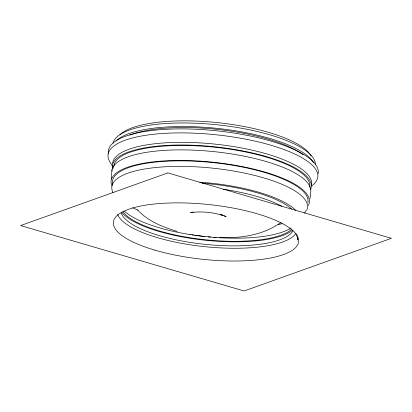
<?xml version="1.0" encoding="UTF-8"?>
<svg xmlns="http://www.w3.org/2000/svg" width="412" height="412" viewBox="0 0 412 412"><rect width="100%" height="100%" fill="white"/><g stroke="black" fill="none" stroke-linecap="round" stroke-linejoin="round"><path stroke-width="0.62" d="M111.199 178.885L112.018 169.816M108.186 153.928L108.603 149.932A105.477 31.188 6 0 1 219.56 131.119A105.477 31.188 6 0 1 318.136 173.71M310.02 198.569L310.674 192.358A99.998 29.571 6 0 0 215.224 151.765A99.998 29.571 6 0 0 111.863 170.99M111.94 186.008L112.605 180.477A98.298 29.067 6 0 1 216.012 162.941A98.298 29.067 6 0 1 307.882 202.632M306.075 210.733L304.53 213.153M280.824 222.562C254.693 241.056 220.142 239.321 190.02 234.49M193.377 211.995L190.483 212.597C202.452 211.057 214.873 212.345 226.167 216.645L223.876 215.641M177.237 231.415C162.797 227.012 147.99 221.316 137.577 209.914M221.017 214.389L222.732 215.141M220.827 214.4L222.259 215.172M220.909 214.292L221.718 215.064M113.47 168.081L110.153 162.277A105.477 31.188 6 0 1 220.435 135.265A105.477 31.188 6 0 1 311.693 185.894M296.594 234.557L297.886 240.036L297.443 237.59M113.897 166.263A98.468 29.118 6 0 1 215.677 147.331A98.468 29.118 6 0 1 309.664 187.305M112.548 168.529A99.998 29.571 6 0 1 215.43 146.847A99.998 29.571 6 0 1 310.473 189.613M112.656 163.451A99.998 29.571 6 0 1 216.017 144.221A99.998 29.571 6 0 1 311.467 184.813M129.888 135.1A98.468 29.118 6 0 1 219.622 129.62A98.468 29.118 6 0 1 303.062 154.804M116.045 140.992A101.738 30.086 6 0 1 218.911 128.57A101.738 30.086 6 0 1 313.635 162.941M113.063 143.252A101.738 30.086 6 0 1 217.047 124.779A101.738 30.086 6 0 1 315.345 164.388M119.892 134.858A98.468 29.118 6 0 1 219.452 122.833A98.468 29.118 6 0 1 311.127 156.102M113.063 192.579A98.386 29.092 6 0 1 208.23 167.72A98.386 29.092 6 0 1 306.688 210.285M282.096 223.706A98.386 29.092 6 0 1 278.136 224.555M138.082 210.182A98.386 29.092 6 0 1 132.705 207.792M111.374 184.509A99.699 29.484 6 0 1 213.73 162.277A99.699 29.484 6 0 1 308.3 205.444M296.012 233.29A90.661 26.811 6 0 1 204.373 246.623A90.661 26.811 6 0 1 117.657 214.492M292.989 230.699A86.958 25.714 6 0 1 204.697 244.311A86.958 25.714 6 0 1 121.169 212.643M292.299 230.406A89.394 26.435 6 0 1 204.687 240.186A89.394 26.435 6 0 1 121.684 212.221M223.402 189.268A89.394 26.435 6 0 1 281.813 206.252M291.809 229.124A87.694 25.93 6 0 1 205.969 239.815A87.694 25.93 6 0 1 123.003 211.835M290.918 228.032A89.394 26.435 6 0 1 219.385 237.714M216.243 237.513A89.394 26.435 6 0 1 213.72 237.327M210.558 237.065A89.394 26.435 6 0 1 208.039 236.833M204.903 236.514A89.394 26.435 6 0 1 203.034 236.308M202.395 236.236A89.394 26.435 6 0 1 194.691 235.242M193.408 235.056A89.394 26.435 6 0 1 192.126 234.866M190.849 234.67A89.394 26.435 6 0 1 124.465 211.155M202.199 183.206A89.394 26.435 6 0 1 291.614 208.992M199.784 182.197A92.195 27.264 6 0 1 295.625 210.29M167.875 172.916L20.6 225.57L244.125 290.975L391.4 238.321L167.875 172.916M155.01 250.177A93.143 27.542 6 0 0 298.515 242.441A93.143 27.542 6 0 0 164.476 203.219A93.143 27.542 6 0 0 155.01 250.177"/></g></svg>
